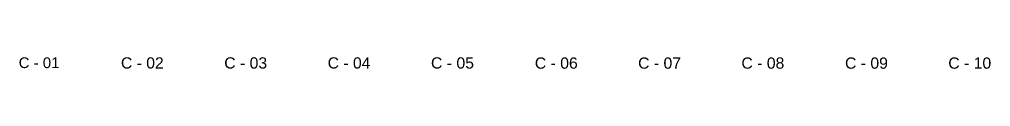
# Model space of a CAD drawing. Header units: millimetres. Extents: x 50 to 186, y -32 to 33.
# Drawn here: x 123.42 to 132.92, y 9.9 to 10.01 of the extents above; entities that cross this region are included whole.
import ezdxf

# ---------------------------------------------------------------- set-up
doc = ezdxf.new("R2010")
doc.units = ezdxf.units.MM
doc.layers.add('Prumada Eletrica', color=40, linetype='Continuous', lineweight=30)
doc.styles.add('Arial0', font='arial.ttf', dxfattribs={"height": 3.14658})

msp = doc.modelspace()

# ---------------------------------------------------------------- texts
at = {"layer": 'Prumada Eletrica', "color": 7, "true_color": 0x000007, "style": 'Arial0'}
for s, height, p in [('C - 01', 0.10493, (123.4079, 9.9052)), ('C - 02', 0.11003, (124.4093, 9.9007)), ('C - 03', 0.11037, (125.4206, 9.9004)), ('C - 04', 0.11003, (126.4332, 9.9007)), ('C - 05', 0.11072, (127.4445, 9.9001)), ('C - 06', 0.11038, (128.4613, 9.899)), ('C - 07', 0.11038, (129.4726, 9.899)), ('C - 08', 0.11038, (130.4838, 9.899)), ('C - 09', 0.11038, (131.4979, 9.899)), ('C - 10', 0.11038, (132.5091, 9.899))]:
    msp.add_text(s, height=height, dxfattribs=at).set_placement(p)

doc.saveas('drawing.dxf')
